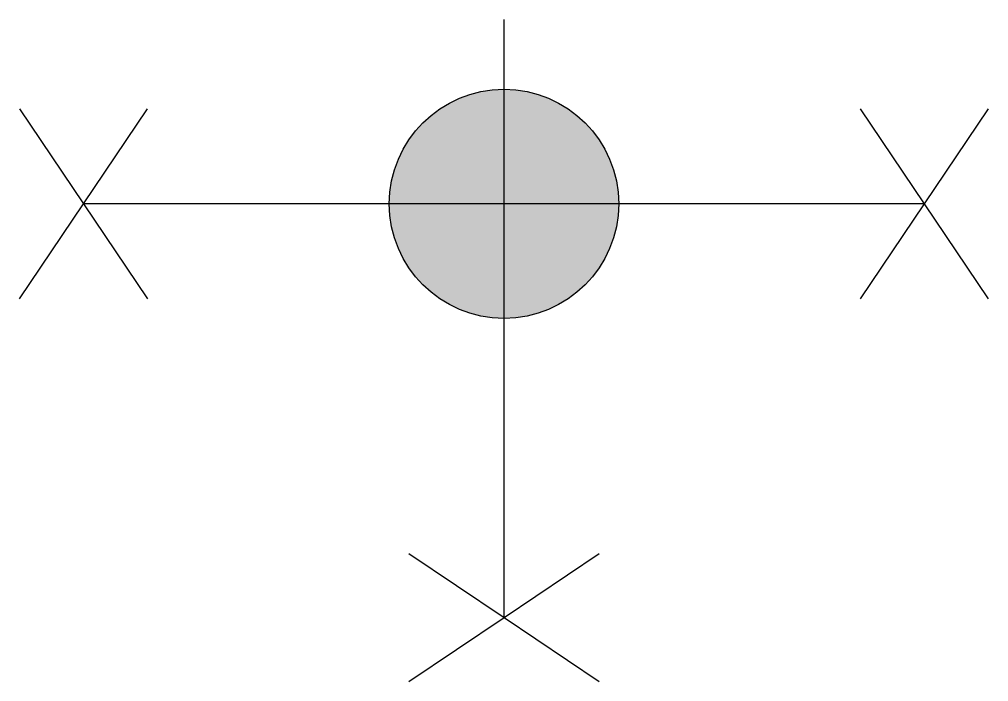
# Model space of a CAD drawing. Extents: x -5.1 to 5.1, y -5 to 1.9.
import ezdxf

# ---------------------------------------------------------------- set-up
doc = ezdxf.new("R2010")
doc.units = 0
doc.header["$LTSCALE"] = 0.2

msp = doc.modelspace()

# ---------------------------------------------------------------- hatches: boundary and pattern name
h = msp.add_hatch(color=256)
h.dxf.hatch_style = 1
edge = h.paths.add_edge_path()
edge.add_arc((0, 0), 1.2, 0, 360)

# ---------------------------------------------------------------- linework, layer by layer
at = {"flags": 128}
for points in [[(0, -4.332), (0, 1.932)], [(-5.071, 0.995), (-4.4, 0), (-3.729, -0.995)], [(-5.071, -0.995), (-4.4, 0), (-3.729, 0.995)], [(5.071, -0.995), (4.4, 0), (3.729, 0.995)], [(3.729, -0.995), (4.4, 0), (5.071, 0.995)], [(4.4, 0), (0, 0), (-4.4, 0)], [(-0.995, -5.003), (0, -4.332), (0.995, -3.661)], [(-0.995, -3.661), (0, -4.332), (0.995, -5.003)]]:
    msp.add_lwpolyline(points, dxfattribs=at)
msp.add_circle((0, 0), 1.2)

doc.saveas('drawing.dxf')
